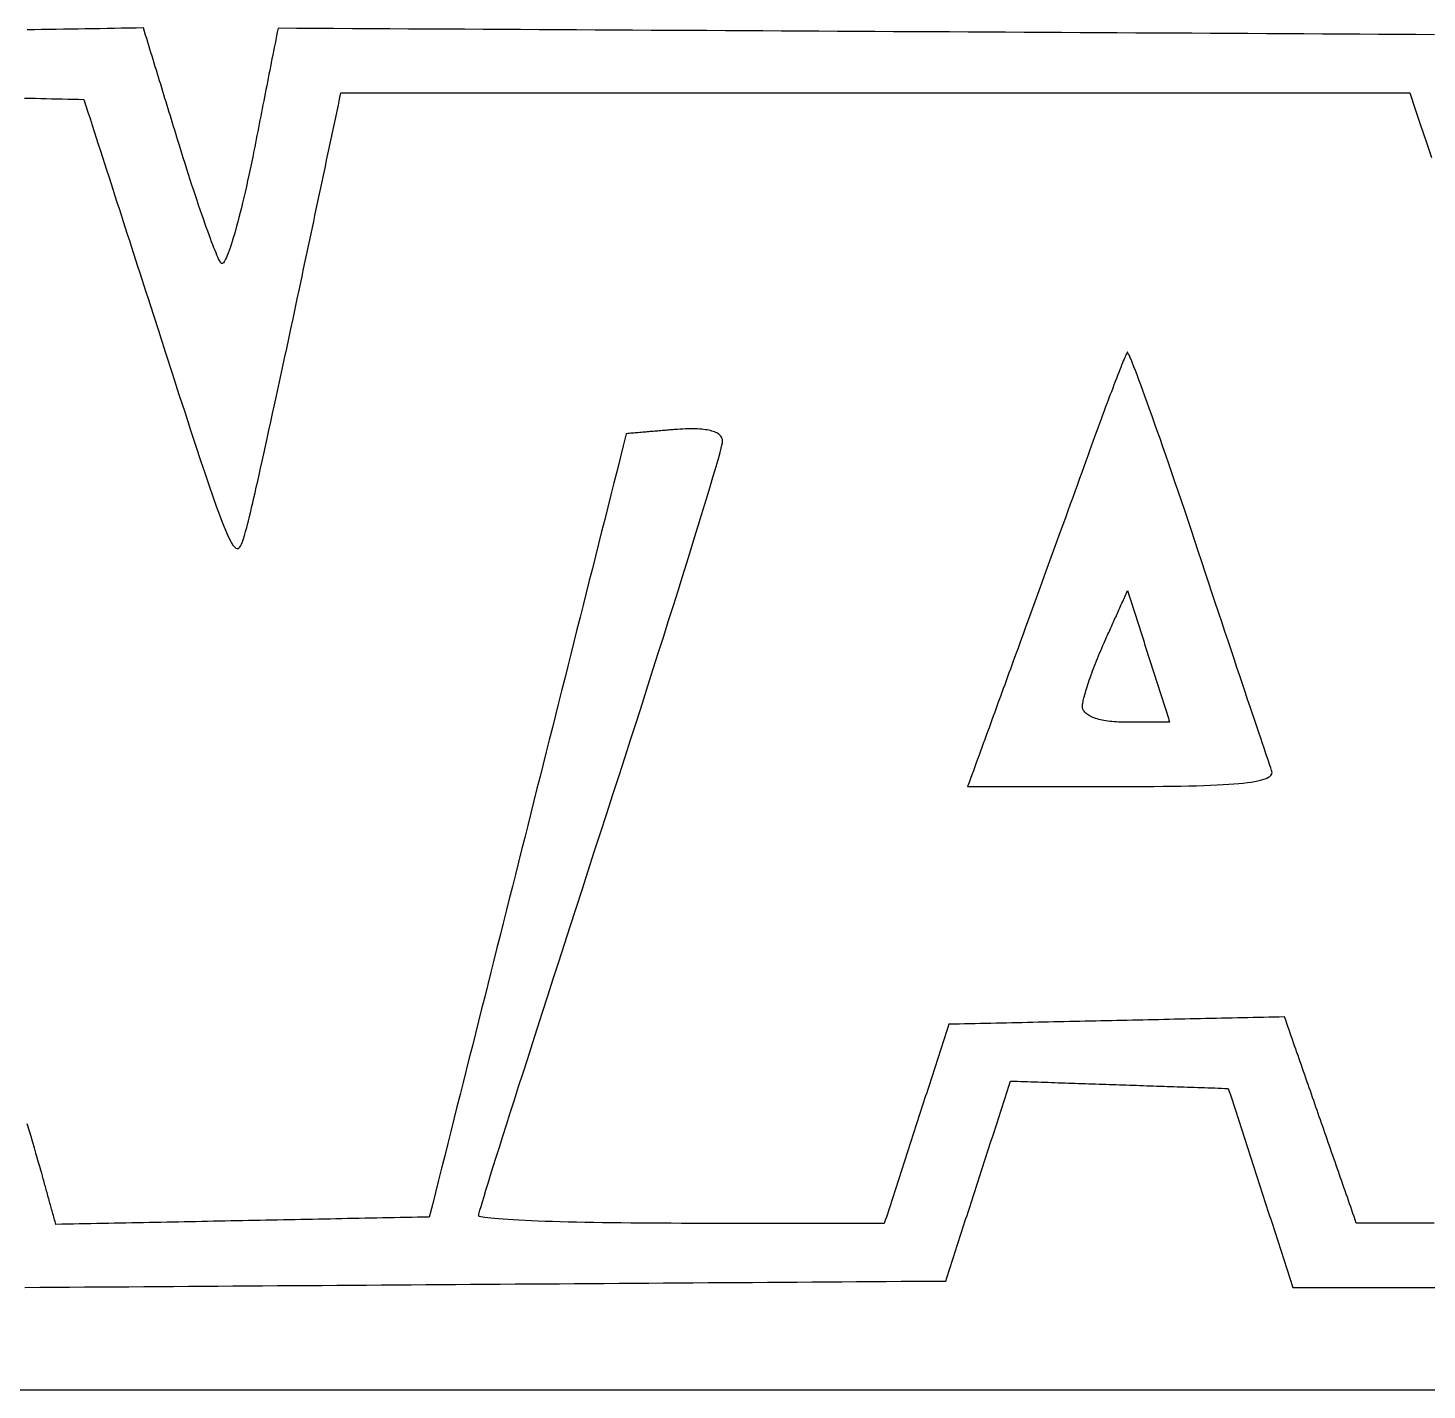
# Model space of a CAD drawing. Extents: x 0 to 124, y 0 to 63.
# Drawn here: x 30.74 to 61.48, y 0 to 29.93 of the extents above; entities that cross this region are included whole.
import ezdxf

# ---------------------------------------------------------------- set-up
doc = ezdxf.new("R2010")
doc.units = 0
doc.layers.get('0').update_dxf_attribs({"linetype": 'CONTINUOUS'})

msp = doc.modelspace()

# ---------------------------------------------------------------- linework, layer by layer
at = {"color": 7}
for points in [[(61.644033, 29.787006), (61.234213, 29.789264), (60.824392, 29.791522), (60.414572, 29.793779), (60.004751, 29.796037), (59.594931, 29.798295), (59.18511, 29.800553), (58.77529, 29.802811), (58.365469, 29.805068), (57.955648, 29.807326), (57.545828, 29.809584), (57.136007, 29.811842), (56.726187, 29.814099), (56.316366, 29.816357), (55.906546, 29.818615), (55.496728, 29.820873), (55.086908, 29.823131), (54.677087, 29.825388), (54.267267, 29.827646), (53.857446, 29.829904), (53.447625, 29.832162), (53.037805, 29.834419), (52.627984, 29.836677), (52.218164, 29.838935), (51.808343, 29.841193), (51.398523, 29.843451), (50.988702, 29.845708), (50.578882, 29.847966), (50.169061, 29.850224), (49.759241, 29.852482), (49.34942, 29.854739), (48.9396, 29.856997), (48.529779, 29.859255), (48.119959, 29.861513), (47.710138, 29.863771), (47.300317, 29.866028), (46.890497, 29.868286), (46.480676, 29.870544), (46.070856, 29.872802), (45.661035, 29.875059), (45.251215, 29.877317), (44.841394, 29.879575), (44.431574, 29.881833), (44.021753, 29.884091), (43.611933, 29.886348), (43.202112, 29.888606), (42.792292, 29.890864), (42.382471, 29.893122), (41.972651, 29.895379), (41.56283, 29.897637), (41.153009, 29.899895), (40.743189, 29.902153), (40.333368, 29.904411), (39.923548, 29.906668), (39.513727, 29.908926), (39.103907, 29.911184), (38.694086, 29.913442), (38.284266, 29.915699), (37.874445, 29.917957), (37.464625, 29.920215), (37.054804, 29.922473), (36.644984, 29.924731), (36.235163, 29.926988), (36.218625, 29.842903), (36.202087, 29.758818), (36.185548, 29.674733), (36.16901, 29.590647), (36.152472, 29.506565), (36.135934, 29.422479), (36.119395, 29.338394), (36.102857, 29.254309), (36.086319, 29.170224), (36.069781, 29.086138), (36.053243, 29.002053), (36.036704, 28.917968), (36.020166, 28.833885), (36.003628, 28.7498), (35.98709, 28.665715), (35.970551, 28.581629), (35.954013, 28.497544), (35.937475, 28.413459), (35.920937, 28.329374), (35.904399, 28.245288), (35.88786, 28.161206), (35.871322, 28.07712), (35.854784, 27.993035), (35.838246, 27.90895), (35.821707, 27.824865), (35.805169, 27.740779), (35.788631, 27.656694), (35.772093, 27.572609), (35.755555, 27.488526), (35.739016, 27.404441), (35.722478, 27.320356), (35.70594, 27.23627), (35.678564, 27.098633), (35.651048, 26.963305), (35.623418, 26.830449), (35.595732, 26.70022), (35.568046, 26.57278), (35.540388, 26.448283), (35.512815, 26.326888), (35.485355, 26.208756), (35.458092, 26.094044), (35.431027, 25.982913), (35.404244, 25.875516), (35.377772, 25.772017), (35.351666, 25.67257), (35.325956, 25.577337), (35.300697, 25.486473), (35.275946, 25.400138), (35.251731, 25.318494), (35.228081, 25.241693), (35.20508, 25.169899), (35.182756, 25.103266), (35.161166, 25.041956), (35.140338, 24.986127), (35.120357, 24.935934), (35.101222, 24.891537), (35.083019, 24.853098), (35.065775, 24.820773), (35.049519, 24.794724), (35.034336, 24.775109), (35.020225, 24.762071), (35.007271, 24.755777), (34.995502, 24.756341), (34.984975, 24.764018), (34.974138, 24.778468), (34.961494, 24.799126), (34.947073, 24.825853), (34.930958, 24.858455), (34.913206, 24.896767), (34.893874, 24.940616), (34.873017, 24.989827), (34.850694, 25.044228), (34.826987, 25.10365), (34.801926, 25.167917), (34.775594, 25.236859), (34.748049, 25.310298), (34.719353, 25.388068), (34.689562, 25.469991), (34.65874, 25.555897), (34.626945, 25.645615), (34.594238, 25.738969), (34.560682, 25.835785), (34.526336, 25.935895), (34.491264, 26.039126), (34.455521, 26.145301), (34.419173, 26.25425), (34.382278, 26.365801), (34.344901, 26.479779), (34.307097, 26.596015), (34.268929, 26.714331), (34.23046, 26.834561), (34.191747, 26.956526), (34.152854, 27.080058), (34.11384, 27.204983), (34.074769, 27.331125), (34.035698, 27.458317), (34.01202, 27.535686), (33.988369, 27.613051), (33.964691, 27.69042), (33.941012, 27.767788), (33.917334, 27.845156), (33.893684, 27.922522), (33.870005, 27.99989), (33.846327, 28.077259), (33.822648, 28.154627), (33.79897, 28.231993), (33.77532, 28.309361), (33.751641, 28.38673), (33.727963, 28.464098), (33.704284, 28.541464), (33.680606, 28.618832), (33.656928, 28.6962), (33.633249, 28.773569), (33.609571, 28.850934), (33.58592, 28.928303), (33.562242, 29.005671), (33.538564, 29.08304), (33.514885, 29.160405), (33.491235, 29.237773), (33.467556, 29.315142), (33.443878, 29.39251), (33.4202, 29.469876), (33.396549, 29.547244), (33.372871, 29.624613), (33.349192, 29.701981), (33.325542, 29.779347), (33.301864, 29.856715), (33.278185, 29.934083), (33.118422, 29.931543), (32.958659, 29.929003), (32.798896, 29.926463), (32.639133, 29.923923), (32.479369, 29.921383), (32.319606, 29.918843), (32.159843, 29.916303), (32.00008, 29.913763), (31.840317, 29.911223), (31.680554, 29.908683), (31.52079, 29.906143), (31.361027, 29.903603), (31.201264, 29.901063), (31.041501, 29.898523), (30.881741, 29.895983), (30.721977, 29.893443)], [(30.66667, 28.393051), (30.785025, 28.390511), (30.903378, 28.387971), (31.021734, 28.385431), (31.140089, 28.382891), (31.258445, 28.380351), (31.3768, 28.377811), (31.495156, 28.375271), (31.613509, 28.372731), (31.731864, 28.370191), (31.85022, 28.367651), (31.968575, 28.365111), (32.014064, 28.224), (32.059552, 28.082889), (32.105044, 27.941778), (32.150532, 27.800667), (32.196021, 27.659556), (32.241509, 27.518445), (32.286998, 27.377334), (32.332489, 27.236222), (32.377978, 27.095111), (32.423467, 26.954), (32.468955, 26.812889), (32.514444, 26.671778), (32.559932, 26.530667), (32.605424, 26.389556), (32.650912, 26.248445), (32.696401, 26.107334), (32.741889, 25.966222), (32.787378, 25.825111), (32.832869, 25.684), (32.878358, 25.542889), (32.923847, 25.401778), (32.969335, 25.260667), (33.014824, 25.119556), (33.060315, 24.978445), (33.105804, 24.837334), (33.151292, 24.696222), (33.196781, 24.555111), (33.242269, 24.414), (33.287758, 24.272889), (33.333249, 24.131778), (33.378738, 23.990667), (33.424227, 23.849556), (33.599312, 23.306337), (33.763181, 22.797993), (33.916256, 22.323569), (34.058964, 21.882117), (34.191727, 21.472692), (34.314976, 21.094336), (34.429132, 20.746105), (34.534621, 20.427044), (34.63187, 20.136208), (34.721303, 19.872647), (34.803342, 19.635408), (34.878419, 19.423541), (34.946954, 19.236097), (35.009373, 19.072129), (35.066102, 18.930685), (35.117566, 18.810814), (35.164192, 18.711565), (35.206403, 18.631992), (35.244625, 18.571142), (35.279282, 18.528067), (35.3108, 18.50182), (35.339607, 18.491434), (35.366136, 18.495978), (35.390802, 18.514492), (35.414029, 18.546039), (35.43624, 18.589659), (35.457858, 18.644407), (35.479307, 18.709327), (35.501038, 18.783472), (35.523446, 18.865892), (35.546955, 18.955639), (35.572017, 19.051761), (35.584604, 19.100789), (35.599392, 19.160338), (35.616297, 19.230078), (35.635263, 19.309681), (35.656204, 19.398815), (35.679064, 19.497153), (35.703758, 19.604361), (35.730231, 19.720108), (35.758396, 19.844069), (35.788168, 19.975912), (35.819489, 20.115304), (35.852283, 20.261919), (35.886477, 20.415425), (35.922003, 20.57549), (35.958785, 20.74179), (35.99675, 20.913987), (36.035826, 21.091756), (36.075941, 21.274763), (36.117022, 21.462684), (36.158997, 21.655185), (36.20179, 21.851936), (36.245334, 22.052607), (36.28955, 22.256869), (36.33437, 22.464389), (36.37972, 22.674842), (36.425527, 22.887892), (36.471719, 23.103213), (36.518223, 23.320477), (36.564965, 23.539346), (36.611873, 23.759496), (36.658877, 23.980597), (36.705901, 24.202317), (36.734391, 24.336812), (36.762884, 24.471311), (36.791375, 24.605807), (36.819865, 24.740303), (36.848355, 24.874799), (36.876849, 25.009297), (36.905339, 25.143793), (36.933829, 25.278289), (36.962322, 25.412785), (36.990813, 25.547283), (37.019303, 25.681779), (37.047793, 25.816275), (37.076287, 25.950771), (37.104777, 26.085269), (37.133267, 26.219765), (37.16176, 26.354261), (37.190251, 26.488757), (37.218741, 26.623253), (37.247231, 26.757751), (37.275725, 26.892247), (37.304215, 27.026743), (37.332705, 27.161239), (37.361196, 27.295737), (37.389689, 27.430233), (37.418179, 27.564729), (37.446669, 27.699225), (37.475163, 27.833724), (37.503653, 27.968219), (37.532143, 28.102715), (37.560634, 28.237211), (37.589127, 28.37171), (37.617617, 28.506206), (37.98463, 28.506206), (38.351643, 28.506206), (38.718656, 28.506206), (39.085669, 28.506206), (39.452685, 28.506206), (39.819698, 28.506206), (40.186711, 28.506206), (40.553724, 28.506206), (40.920737, 28.506206), (41.287751, 28.506206), (41.654764, 28.506206), (42.021779, 28.506206), (42.388793, 28.506206), (42.755806, 28.506206), (43.122819, 28.506206), (43.489832, 28.506206), (43.856845, 28.506206), (44.223858, 28.506206), (44.590871, 28.506206), (44.957887, 28.506206), (45.3249, 28.506206), (45.691913, 28.506206), (46.058926, 28.506206), (46.425939, 28.506206), (46.792952, 28.506206), (47.159965, 28.506206), (47.526978, 28.506206), (47.893991, 28.506206), (48.261007, 28.506206), (48.62802, 28.506206), (48.995033, 28.506206), (49.362046, 28.506206), (49.72906, 28.506206), (50.096073, 28.506206), (50.463086, 28.506206), (50.830099, 28.506206), (51.197112, 28.506206), (51.564128, 28.506206), (51.931141, 28.506206), (52.298154, 28.506206), (52.665167, 28.506206), (53.03218, 28.506206), (53.399193, 28.506206), (53.766206, 28.506206), (54.133219, 28.506206), (54.500232, 28.506206), (54.867245, 28.506206), (55.234258, 28.506206), (55.601274, 28.506206), (55.968287, 28.506206), (56.3353, 28.506206), (56.702313, 28.506206), (57.069326, 28.506206), (57.43634, 28.506206), (57.803353, 28.506206), (58.170366, 28.506206), (58.537379, 28.506206), (58.904392, 28.506206), (59.271408, 28.506206), (59.638421, 28.506206), (60.005434, 28.506206), (60.372447, 28.506206), (60.73946, 28.506206), (61.106473, 28.506206), (61.224323, 28.151224), (61.342174, 27.796239), (61.460024, 27.441257), (61.577874, 27.086275)], [(61.639439, 3.668889), (61.354332, 3.668889), (61.069226, 3.668889), (60.784122, 3.668889), (60.499015, 3.668889), (60.213912, 3.668889), (59.928805, 3.668889), (59.904167, 3.739693), (59.879529, 3.810497), (59.854891, 3.881301), (59.830253, 3.952105), (59.805615, 4.022908), (59.780977, 4.093712), (59.756339, 4.164516), (59.731701, 4.235323), (59.707063, 4.306127), (59.682425, 4.376931), (59.657787, 4.447735), (59.633149, 4.518539), (59.608511, 4.589343), (59.583873, 4.660146), (59.559235, 4.73095), (59.534597, 4.801754), (59.509959, 4.872558), (59.485321, 4.943362), (59.460683, 5.014166), (59.436045, 5.08497), (59.411407, 5.155774), (59.386769, 5.226578), (59.362131, 5.297382), (59.337493, 5.368186), (59.312855, 5.438992), (59.288217, 5.509796), (59.263579, 5.5806), (59.238941, 5.651404), (59.214303, 5.722208), (59.189665, 5.793012), (59.165027, 5.863816), (59.140389, 5.93462), (59.115751, 6.005424), (59.091113, 6.076228), (59.066475, 6.147031), (59.041837, 6.217835), (59.017199, 6.288639), (58.992561, 6.359443), (58.967923, 6.430247), (58.943285, 6.501054), (58.918647, 6.571858), (58.894009, 6.642662), (58.869371, 6.713466), (58.844733, 6.784269), (58.820095, 6.855073), (58.795457, 6.925877), (58.770819, 6.996681), (58.746181, 7.067485), (58.721543, 7.138289), (58.696905, 7.209093), (58.672267, 7.279897), (58.647629, 7.350701), (58.622991, 7.421505), (58.598353, 7.492309), (58.573715, 7.563112), (58.549077, 7.633916), (58.524439, 7.704723), (58.499801, 7.775527), (58.475163, 7.846331), (58.450525, 7.917135), (58.425887, 7.987939), (58.401249, 8.058743), (58.376611, 8.129547), (58.351973, 8.20035), (58.236716, 8.19781), (58.12146, 8.19527), (58.006203, 8.19273), (57.890946, 8.19019), (57.775689, 8.18765), (57.660433, 8.18511), (57.545176, 8.18257), (57.429916, 8.18003), (57.31466, 8.17749), (57.199403, 8.17495), (57.084146, 8.17241), (56.96889, 8.16987), (56.853633, 8.16733), (56.738376, 8.16479), (56.623119, 8.16225), (56.507863, 8.15971), (56.392606, 8.15717), (56.277349, 8.15463), (56.162092, 8.15209), (56.046836, 8.14955), (55.931579, 8.14701), (55.816322, 8.14447), (55.701065, 8.14193), (55.585806, 8.13939), (55.470549, 8.13685), (55.355292, 8.13431), (55.240036, 8.13177), (55.124779, 8.12923), (55.009522, 8.12669), (54.894266, 8.12415), (54.779009, 8.12161), (54.663752, 8.11907), (54.548495, 8.11653), (54.433239, 8.11399), (54.317982, 8.11145), (54.202725, 8.10891), (54.087468, 8.10637), (53.972212, 8.10383), (53.856955, 8.10129), (53.741695, 8.09875), (53.626439, 8.09621), (53.511182, 8.09367), (53.395925, 8.09113), (53.280668, 8.08859), (53.165412, 8.08605), (53.050155, 8.08351), (52.934898, 8.08097), (52.819641, 8.07843), (52.704385, 8.07589), (52.589128, 8.07335), (52.473871, 8.07081), (52.358615, 8.06827), (52.243358, 8.06573), (52.128101, 8.06319), (52.012844, 8.06065), (51.897585, 8.05811), (51.782328, 8.05557), (51.667071, 8.05303), (51.551815, 8.05049), (51.436558, 8.04795), (51.321301, 8.04541), (51.206044, 8.04287), (51.090788, 8.04033), (50.975531, 8.03779), (50.953376, 7.969439), (50.931222, 7.901091), (50.909068, 7.832739), (50.886913, 7.764388), (50.864759, 7.696036), (50.842604, 7.627688), (50.82045, 7.559336), (50.798295, 7.490985), (50.776141, 7.422634), (50.753986, 7.354285), (50.731832, 7.285934), (50.709678, 7.217582), (50.687523, 7.149231), (50.665369, 7.080882), (50.643214, 7.012531), (50.62106, 6.944179), (50.598905, 6.875828), (50.576751, 6.807479), (50.554596, 6.739128), (50.532442, 6.670777), (50.510288, 6.602425), (50.488133, 6.534077), (50.465979, 6.465725), (50.443824, 6.397374), (50.42167, 6.329022), (50.399515, 6.260674), (50.377361, 6.192322), (50.355206, 6.123971), (50.333052, 6.05562), (50.310898, 5.987271), (50.288743, 5.91892), (50.266589, 5.850568), (50.244434, 5.782217), (50.22228, 5.713868), (50.200125, 5.645517), (50.177971, 5.577165), (50.155816, 5.508814), (50.133662, 5.440466), (50.111508, 5.372114), (50.089353, 5.303763), (50.067199, 5.235411), (50.045044, 5.167063), (50.02289, 5.098711), (50.000735, 5.03036), (49.978581, 4.962009), (49.956426, 4.89366), (49.934272, 4.825309), (49.912118, 4.756957), (49.889963, 4.688606), (49.867809, 4.620257), (49.845654, 4.551906), (49.8235, 4.483554), (49.801345, 4.415203), (49.779191, 4.346854), (49.757036, 4.278503), (49.734882, 4.210152), (49.712728, 4.1418), (49.690573, 4.073452), (49.668419, 4.0051), (49.646264, 3.936749), (49.62411, 3.868397), (49.601955, 3.800049), (49.579801, 3.731697), (49.557646, 3.663346), (49.418327, 3.663346), (49.279008, 3.663346), (49.139689, 3.663346), (49.000373, 3.663346), (48.861054, 3.663346), (48.721735, 3.663346), (48.582416, 3.663346), (48.443097, 3.663346), (48.303778, 3.663346), (48.164459, 3.663346), (48.02514, 3.663346), (47.885821, 3.663346), (47.746505, 3.663346), (47.607186, 3.663346), (47.467867, 3.663346), (47.328548, 3.663346), (47.189229, 3.663346), (47.04991, 3.663346), (46.910591, 3.663346), (46.771275, 3.663346), (46.631956, 3.663346), (46.492637, 3.663346), (46.353318, 3.663346), (46.213999, 3.663346), (46.07468, 3.663346), (45.935361, 3.663346), (45.796042, 3.663346), (45.656723, 3.663346), (45.517407, 3.663346), (45.378088, 3.663346), (45.238769, 3.663346), (45.09945, 3.663346), (44.870929, 3.663569), (44.645303, 3.664133), (44.422864, 3.665262), (44.203891, 3.666673), (43.988677, 3.668649), (43.777501, 3.670907), (43.570652, 3.673447), (43.368414, 3.676495), (43.171076, 3.67991), (42.978922, 3.683663), (42.792235, 3.687755), (42.611305, 3.692186), (42.436415, 3.696928), (42.267852, 3.701979), (42.105902, 3.707313), (41.950849, 3.71293), (41.802979, 3.718828), (41.662579, 3.724981), (41.529934, 3.731387), (41.405327, 3.738047), (41.289052, 3.744934), (41.181384, 3.752046), (41.082618, 3.759355), (40.993032, 3.766862), (40.912917, 3.774567), (40.842557, 3.782441), (40.782237, 3.790484), (40.732244, 3.798669), (40.692866, 3.806994), (40.664381, 3.815461), (40.647081, 3.824041), (40.641239, 3.832733), (40.644739, 3.852206), (40.655153, 3.892787), (40.672283, 3.953936), (40.695962, 4.035115), (40.726027, 4.135778), (40.762301, 4.255389), (40.804615, 4.39341), (40.852796, 4.549298), (40.906672, 4.722518), (40.966068, 4.912529), (41.030819, 5.118791), (41.100745, 5.340762), (41.17568, 5.577908), (41.255453, 5.829687), (41.339889, 6.09556), (41.428814, 6.374988), (41.522063, 6.667429), (41.619458, 6.972345), (41.720829, 7.289199), (41.826008, 7.617449), (41.934816, 7.956556), (42.047087, 8.305981), (42.162648, 8.665185), (42.281325, 9.033629), (42.402949, 9.410773), (42.527344, 9.796077), (42.654344, 10.189001), (42.783771, 10.589009), (42.915459, 10.995558), (43.049232, 11.408108), (43.184919, 11.826124), (43.32235, 12.249065), (43.459781, 12.672241), (43.595468, 13.090954), (43.729241, 13.504658), (43.860929, 13.912796), (43.990356, 14.314822), (44.117356, 14.710181), (44.241751, 15.098327), (44.363375, 15.478704), (44.482052, 15.850763), (44.597614, 16.213955), (44.709884, 16.567729), (44.818692, 16.911529), (44.923871, 17.244811), (45.025242, 17.567018), (45.122637, 17.877604), (45.215886, 18.176017), (45.304812, 18.461702), (45.389247, 18.734111), (45.46902, 18.992698), (45.543955, 19.236902), (45.613882, 19.466182), (45.678632, 19.679979), (45.738028, 19.877746), (45.791905, 20.058933), (45.840086, 20.222989), (45.882399, 20.369358), (45.918673, 20.497495), (45.948738, 20.606848), (45.972417, 20.696865), (45.989548, 20.766995), (45.999962, 20.816686), (46.003461, 20.845391), (46.002332, 20.86667), (45.9992, 20.887103), (45.99395, 20.906689), (45.986641, 20.925457), (45.977243, 20.943378), (45.965756, 20.960453), (45.952181, 20.97668), (45.936546, 20.99209), (45.918823, 21.006652), (45.899039, 21.020368), (45.877167, 21.033238), (45.853234, 21.04526), (45.827242, 21.056436), (45.799189, 21.066766), (45.769078, 21.076248), (45.736914, 21.084884), (45.702697, 21.092674), (45.666431, 21.099616), (45.62812, 21.105712), (45.587762, 21.110962), (45.545364, 21.115364), (45.500928, 21.11892), (45.454454, 21.121743), (45.405949, 21.123718), (45.355414, 21.124847), (45.30285, 21.124977), (45.248266, 21.12413), (45.191655, 21.122437), (45.133029, 21.119897), (45.072382, 21.116595), (45.009726, 21.112446), (44.945057, 21.107451), (44.911984, 21.104629), (44.87891, 21.101806), (44.845839, 21.098984), (44.812766, 21.096162), (44.779692, 21.09334), (44.746618, 21.090517), (44.713548, 21.087695), (44.680474, 21.084873), (44.6474, 21.082051), (44.614327, 21.079229), (44.581256, 21.076406), (44.548182, 21.073584), (44.515109, 21.070762), (44.482035, 21.06794), (44.448964, 21.065117), (44.415891, 21.062295), (44.382817, 21.059473), (44.349743, 21.056651), (44.316673, 21.053829), (44.283599, 21.051006), (44.250525, 21.048184), (44.217452, 21.045362), (44.184381, 21.04254), (44.151307, 21.039717), (44.118234, 21.036895), (44.08516, 21.034073), (44.052089, 21.031251), (44.019016, 21.028429), (43.985942, 21.025606), (43.952868, 21.022784), (43.919798, 21.019962), (43.886724, 21.01714), (43.819104, 20.748148), (43.751483, 20.479154), (43.683863, 20.210162), (43.616245, 19.941167), (43.548625, 19.672176), (43.481004, 19.403181), (43.413384, 19.13419), (43.345763, 18.865195), (43.278143, 18.596204), (43.210525, 18.327209), (43.142905, 18.058217), (43.075284, 17.789223), (43.007664, 17.520231), (42.940043, 17.251237), (42.872423, 16.982245), (42.804802, 16.713251), (42.737185, 16.444259), (42.669564, 16.175265), (42.601944, 15.906273), (42.534324, 15.637279), (42.466703, 15.368287), (42.399083, 15.099292), (42.331465, 14.830301), (42.263845, 14.561306), (42.196224, 14.292315), (42.128604, 14.02332), (42.060983, 13.754329), (41.993363, 13.485334), (41.925745, 13.216342), (41.858125, 12.947348), (41.790504, 12.678356), (41.722884, 12.409362), (41.655263, 12.14037), (41.587643, 11.871376), (41.520023, 11.602384), (41.452405, 11.33339), (41.384784, 11.064398), (41.317164, 10.795404), (41.249544, 10.526412), (41.181923, 10.257417), (41.114303, 9.988426), (41.046685, 9.719431), (40.979065, 9.45044), (40.911444, 9.181445), (40.843824, 8.912454), (40.776203, 8.643459), (40.708583, 8.374467), (40.640962, 8.105473), (40.573345, 7.836481), (40.505724, 7.567487), (40.438104, 7.298495), (40.370483, 7.029501), (40.302863, 6.760509), (40.235243, 6.491515), (40.167625, 6.222523), (40.100004, 5.953529), (40.032384, 5.684537), (39.964764, 5.415542), (39.897143, 5.146551), (39.829523, 4.877556), (39.761905, 4.608565), (39.694285, 4.33957), (39.626664, 4.070579), (39.559044, 3.801584), (39.430833, 3.799044), (39.302625, 3.796504), (39.174414, 3.793964), (39.046204, 3.791424), (38.917996, 3.788884), (38.789785, 3.786344), (38.661574, 3.783804), (38.533364, 3.781264), (38.405156, 3.778724), (38.276945, 3.776184), (38.148734, 3.773644), (38.020526, 3.771104), (37.892315, 3.768564), (37.764105, 3.766024), (37.635897, 3.763484), (37.507686, 3.760944), (37.379475, 3.758404), (37.251267, 3.755864), (37.123057, 3.753324), (36.994846, 3.750784), (36.866638, 3.748244), (36.738427, 3.745704), (36.610217, 3.743164), (36.482006, 3.740624), (36.353798, 3.738084), (36.225587, 3.735544), (36.097377, 3.733004), (35.969169, 3.730464), (35.840958, 3.727924), (35.712747, 3.725384), (35.584539, 3.722844), (35.456328, 3.720304), (35.328118, 3.717764), (35.19991, 3.715224), (35.071699, 3.712684), (34.943488, 3.710144), (34.81528, 3.707604), (34.68707, 3.705064), (34.558859, 3.702524), (34.430651, 3.699984), (34.30244, 3.697444), (34.17423, 3.694904), (34.046019, 3.692364), (33.917811, 3.689824), (33.7896, 3.687284), (33.66139, 3.684744), (33.533182, 3.682204), (33.404971, 3.679664), (33.27676, 3.677124), (33.148552, 3.674584), (33.020341, 3.672044), (32.892131, 3.669504), (32.763923, 3.666964), (32.635712, 3.664424), (32.507501, 3.661884), (32.379293, 3.659344), (32.251083, 3.656804), (32.122872, 3.654264), (31.994661, 3.651724), (31.866453, 3.649184), (31.738243, 3.646644), (31.610032, 3.644104), (31.481824, 3.641564), (31.353613, 3.639024), (31.344413, 3.672329), (31.335212, 3.705637), (31.326012, 3.738942), (31.316811, 3.77225), (31.307611, 3.805555), (31.298382, 3.838863), (31.289182, 3.872168), (31.279981, 3.905476), (31.270781, 3.938781), (31.261581, 3.972089), (31.25238, 4.005394), (31.24318, 4.038702), (31.233979, 4.072007), (31.224779, 4.105315), (31.215578, 4.13862), (31.206378, 4.171927), (31.197149, 4.205232), (31.187949, 4.238538), (31.178748, 4.271845), (31.169548, 4.30515), (31.160347, 4.338458), (31.151147, 4.371763), (31.141947, 4.405071), (31.132746, 4.438376), (31.123546, 4.471684), (31.114345, 4.504989), (31.105145, 4.538297), (31.095944, 4.571602), (31.086744, 4.60491), (31.077543, 4.638215), (31.068343, 4.671523), (31.059143, 4.704828), (31.042407, 4.764811), (31.022679, 4.83463), (31.000073, 4.913952), (30.974673, 5.002448), (30.946564, 5.099789), (30.915864, 5.20564), (30.882661, 5.319674), (30.847055, 5.441561), (30.80915, 5.570968), (30.769035, 5.707566), (30.726815, 5.851025)], [(30.675513, 2.255641), (31.001824, 2.257899), (31.328135, 2.260157), (31.654446, 2.262415), (31.980754, 2.264672), (32.307065, 2.26693), (32.633376, 2.269188), (32.959684, 2.271446), (33.285995, 2.273704), (33.612306, 2.275961), (33.938617, 2.278219), (34.264925, 2.280477), (34.591236, 2.282735), (34.917547, 2.284992), (35.243855, 2.28725), (35.570166, 2.289508), (35.896477, 2.291766), (36.222788, 2.294024), (36.549096, 2.296281), (36.875407, 2.298539), (37.201718, 2.300797), (37.528029, 2.303055), (37.854337, 2.305312), (38.180648, 2.30757), (38.506959, 2.309828), (38.833268, 2.312086), (39.159578, 2.314344), (39.485889, 2.316601), (39.8122, 2.318859), (40.138509, 2.321117), (40.46482, 2.323375), (40.791131, 2.325632), (41.117439, 2.32789), (41.44375, 2.330148), (41.770061, 2.332406), (42.096369, 2.334664), (42.42268, 2.336921), (42.748991, 2.339179), (43.075299, 2.341437), (43.40161, 2.343695), (43.727921, 2.345952), (44.054232, 2.34821), (44.38054, 2.350468), (44.706851, 2.352726), (45.033162, 2.354984), (45.35947, 2.357241), (45.685781, 2.359499), (46.012092, 2.361757), (46.3384, 2.364015), (46.664711, 2.366272), (46.991022, 2.36853), (47.31733, 2.370788), (47.643641, 2.373046), (47.969952, 2.375304), (48.29626, 2.377561), (48.622571, 2.379819), (48.948882, 2.382077), (49.275193, 2.384335), (49.601502, 2.386592), (49.927813, 2.38885), (50.254124, 2.391108), (50.580432, 2.393366), (50.906743, 2.395624), (50.92901, 2.464291), (50.951277, 2.532956), (50.973545, 2.601623), (50.995812, 2.670291), (51.018079, 2.738955), (51.040347, 2.807623), (51.062614, 2.876288), (51.084881, 2.944955), (51.107149, 3.013623), (51.129416, 3.082287), (51.151683, 3.150955), (51.173951, 3.219619), (51.196218, 3.288287), (51.218485, 3.356954), (51.240753, 3.425619), (51.26302, 3.494286), (51.285287, 3.562954), (51.307555, 3.631619), (51.329822, 3.700286), (51.352089, 3.768954), (51.374357, 3.837618), (51.396624, 3.906286), (51.418891, 3.97495), (51.441159, 4.043618), (51.463426, 4.112285), (51.485693, 4.18095), (51.507961, 4.249618), (51.530228, 4.318282), (51.552495, 4.38695), (51.574763, 4.455617), (51.59703, 4.524282), (51.619297, 4.592949), (51.641565, 4.661617), (51.663832, 4.730282), (51.686099, 4.798949), (51.708367, 4.867616), (51.730634, 4.936281), (51.752901, 5.004949), (51.775169, 5.073613), (51.797436, 5.142281), (51.819703, 5.210948), (51.841971, 5.279613), (51.864238, 5.34828), (51.886505, 5.416945), (51.908773, 5.485613), (51.93104, 5.55428), (51.953307, 5.622945), (51.975575, 5.691612), (51.997842, 5.76028), (52.020109, 5.828944), (52.042377, 5.897612), (52.064644, 5.966279), (52.086911, 6.034944), (52.109179, 6.103612), (52.131446, 6.172276), (52.153713, 6.240944), (52.175981, 6.309611), (52.198248, 6.378276), (52.220515, 6.446943), (52.242783, 6.515608), (52.26505, 6.584275), (52.287317, 6.652943), (52.309585, 6.721608), (52.331852, 6.790275), (52.40661, 6.787735), (52.481368, 6.785195), (52.556126, 6.782655), (52.630881, 6.780115), (52.705638, 6.777575), (52.780396, 6.775035), (52.855154, 6.772495), (52.929912, 6.769955), (53.00467, 6.767415), (53.079425, 6.764875), (53.154183, 6.762335), (53.22894, 6.759795), (53.303698, 6.757255), (53.378456, 6.754715), (53.453214, 6.752175), (53.527969, 6.749635), (53.602727, 6.747095), (53.677485, 6.744555), (53.752243, 6.742015), (53.827, 6.739475), (53.901758, 6.736935), (53.976516, 6.734395), (54.051271, 6.731855), (54.126029, 6.729315), (54.200787, 6.726775), (54.275545, 6.724235), (54.350302, 6.721695), (54.42506, 6.719155), (54.499815, 6.716615), (54.574573, 6.714075), (54.649331, 6.711535), (54.724089, 6.708995), (54.798847, 6.706455), (54.873605, 6.703915), (54.94836, 6.701375), (55.023117, 6.698835), (55.097875, 6.696295), (55.172633, 6.693755), (55.247391, 6.691215), (55.322146, 6.688675), (55.396904, 6.686135), (55.471662, 6.683595), (55.54642, 6.681055), (55.621177, 6.678515), (55.695935, 6.675975), (55.77069, 6.673435), (55.845448, 6.670895), (55.920206, 6.668355), (55.994964, 6.665815), (56.069722, 6.663275), (56.144477, 6.660735), (56.219234, 6.658195), (56.293992, 6.655655), (56.36875, 6.653115), (56.443508, 6.650575), (56.518263, 6.648035), (56.593021, 6.645495), (56.667779, 6.642955), (56.742537, 6.640415), (56.817294, 6.637875), (56.892052, 6.635335), (56.966807, 6.632795), (57.041565, 6.630255), (57.116323, 6.627715), (57.138477, 6.559364), (57.160632, 6.491015), (57.182786, 6.422664), (57.204941, 6.354312), (57.227095, 6.285961), (57.24925, 6.217612), (57.271404, 6.149261), (57.293559, 6.08091), (57.315713, 6.012558), (57.337867, 5.94421), (57.360022, 5.875858), (57.382176, 5.807507), (57.404331, 5.739155), (57.426485, 5.670807), (57.44864, 5.602455), (57.470794, 5.534104), (57.492949, 5.465753), (57.515103, 5.397404), (57.537257, 5.329053), (57.559412, 5.260701), (57.581566, 5.19235), (57.603721, 5.124001), (57.625875, 5.05565), (57.64803, 4.987298), (57.670184, 4.918947), (57.692339, 4.850598), (57.714493, 4.782247), (57.736647, 4.713896), (57.758802, 4.645544), (57.780956, 4.577196), (57.803111, 4.508844), (57.825265, 4.440493), (57.84742, 4.372142), (57.869574, 4.303793), (57.891729, 4.235442), (57.913883, 4.16709), (57.936037, 4.098739), (57.958192, 4.03039), (57.980346, 3.962039), (58.002501, 3.893687), (58.024655, 3.825336), (58.04681, 3.756987), (58.068964, 3.688636), (58.091119, 3.620285), (58.113273, 3.551933), (58.135427, 3.483585), (58.157582, 3.415233), (58.179736, 3.346882), (58.201891, 3.27853), (58.224045, 3.210182), (58.2462, 3.14183), (58.268354, 3.073479), (58.290509, 3.005128), (58.312663, 2.936779), (58.334817, 2.868428), (58.356972, 2.800076), (58.379126, 2.731725), (58.401281, 2.663376), (58.423435, 2.595025), (58.44559, 2.526673), (58.467744, 2.458322), (58.489899, 2.389973), (58.512053, 2.321622), (58.534207, 2.253271), (58.857792, 2.253271), (59.181374, 2.253271), (59.504959, 2.253271), (59.828541, 2.253271), (60.152125, 2.253271), (60.475707, 2.253271), (60.799292, 2.253271), (61.122874, 2.253271), (61.446459, 2.253271), (61.77004, 2.253271)], [(61.947778, 0), (60.011908, 0), (58.076042, 0), (56.140172, 0), (54.204306, 0), (52.268436, 0), (50.332569, 0), (48.3967, 0), (46.460833, 0), (44.524964, 0), (42.589097, 0), (40.653228, 0), (38.717361, 0), (36.781492, 0), (34.845625, 0), (32.909758, 0), (30.973889, 0), (29.038022, 0)]]:
    msp.add_lwpolyline(points, dxfattribs=at)
for points in [[(58.068385, 13.617222), (58.059805, 13.641155), (58.047472, 13.676325), (58.031527, 13.722437), (58.012053, 13.779187), (57.989165, 13.84626), (57.962975, 13.923351), (57.933565, 14.010149), (57.901047, 14.10635), (57.865521, 14.211639), (57.827096, 14.325713), (57.785872, 14.448259), (57.741953, 14.578973), (57.695442, 14.717542), (57.646443, 14.863659), (57.595056, 15.017019), (57.541389, 15.177307), (57.485542, 15.344219), (57.427622, 15.517444), (57.367726, 15.696672), (57.305964, 15.881601), (57.242436, 16.071915), (57.177246, 16.267309), (57.110495, 16.467475), (57.04229, 16.6721), (56.972731, 16.880882), (56.901924, 17.093509), (56.829971, 17.309668), (56.756975, 17.529059), (56.683038, 17.751369), (56.608269, 17.976288), (56.532763, 18.203508), (56.456631, 18.432724), (56.380563, 18.661363), (56.305258, 18.886873), (56.230814, 19.108973), (56.157331, 19.327388), (56.084907, 19.541831), (56.013646, 19.752025), (55.943647, 19.957692), (55.875007, 20.158546), (55.80783, 20.354313), (55.742213, 20.544705), (55.678256, 20.729448), (55.616063, 20.908261), (55.555729, 21.08086), (55.497355, 21.246967), (55.441046, 21.406304), (55.386896, 21.558586), (55.335006, 21.703535), (55.285479, 21.84087), (55.238413, 21.970314), (55.193906, 22.091582), (55.152064, 22.204395), (55.112979, 22.308473), (55.076759, 22.403537), (55.043499, 22.489304), (55.013301, 22.565498), (54.986264, 22.631832), (54.962501, 22.688034), (54.942097, 22.733816), (54.925135, 22.768899), (54.911758, 22.793), (54.902021, 22.805842), (54.896038, 22.807253), (54.891071, 22.800141), (54.884326, 22.788005), (54.875859, 22.770987), (54.865699, 22.7492), (54.853902, 22.722784), (54.840525, 22.691875), (54.825623, 22.6566), (54.809255, 22.617094), (54.791446, 22.573491), (54.772255, 22.525919), (54.751738, 22.474513), (54.72995, 22.419406), (54.706949, 22.360726), (54.682763, 22.298609), (54.657475, 22.233187), (54.631088, 22.164593), (54.603684, 22.092957), (54.575318, 22.018413), (54.546032, 21.94109), (54.515876, 21.861125), (54.484899, 21.778649), (54.453155, 21.69379), (54.420697, 21.606685), (54.387567, 21.517466), (54.353824, 21.426263), (54.319514, 21.333209), (54.284694, 21.238436), (54.249405, 21.142079), (54.213706, 21.044267), (54.177641, 20.945134), (54.141268, 20.844809), (54.104633, 20.743429), (54.06679, 20.638567), (54.026836, 20.527907), (53.984875, 20.411759), (53.941023, 20.29042), (53.895388, 20.164196), (53.848076, 20.033386), (53.799201, 19.898301), (53.748872, 19.759236), (53.697197, 19.616496), (53.644289, 19.470384), (53.590258, 19.321207), (53.53521, 19.169261), (53.479257, 19.014855), (53.42251, 18.858289), (53.365078, 18.699867), (53.30707, 18.539892), (53.248597, 18.378664), (53.189767, 18.216491), (53.130693, 18.053671), (53.071482, 17.890513), (53.012244, 17.727312), (52.95309, 17.564377), (52.894131, 17.402008), (52.835477, 17.240512), (52.777235, 17.080188), (52.719515, 16.921339), (52.66243, 16.764268), (52.606087, 16.60928), (52.550596, 16.456677), (52.496068, 16.306763), (52.442615, 16.159838), (52.390342, 16.016207), (52.359044, 15.930217), (52.327742, 15.844229), (52.296444, 15.758239), (52.265143, 15.672249), (52.233844, 15.586258), (52.202543, 15.500271), (52.171244, 15.414281), (52.139943, 15.32829), (52.108645, 15.2423), (52.077346, 15.156313), (52.046045, 15.070322), (52.014747, 14.984332), (51.983445, 14.898342), (51.952147, 14.812354), (51.920846, 14.726364), (51.889547, 14.640374), (51.858249, 14.554383), (51.826947, 14.468396), (51.795649, 14.382406), (51.764348, 14.296415), (51.733049, 14.210425), (51.701748, 14.124438), (51.67045, 14.038447), (51.639151, 13.952457), (51.60785, 13.866467), (51.576551, 13.780479), (51.54525, 13.694489), (51.513952, 13.608499), (51.48265, 13.522508), (51.451352, 13.436521), (51.420051, 13.350531), (51.388752, 13.26454), (51.495147, 13.26454), (51.601545, 13.26454), (51.70794, 13.26454), (51.814338, 13.26454), (51.920733, 13.26454), (52.027128, 13.26454), (52.133525, 13.26454), (52.23992, 13.26454), (52.346318, 13.26454), (52.452713, 13.26454), (52.559108, 13.26454), (52.665506, 13.26454), (52.771901, 13.26454), (52.878299, 13.26454), (52.984694, 13.26454), (53.091088, 13.26454), (53.197486, 13.26454), (53.303881, 13.26454), (53.410279, 13.26454), (53.516674, 13.26454), (53.623072, 13.26454), (53.729467, 13.26454), (53.835862, 13.26454), (53.942259, 13.26454), (54.048654, 13.26454), (54.155052, 13.26454), (54.261447, 13.26454), (54.367842, 13.26454), (54.47424, 13.26454), (54.580635, 13.26454), (54.687033, 13.26454), (54.793428, 13.26454), (55.032281, 13.264786), (55.260556, 13.265633), (55.478432, 13.267044), (55.686082, 13.268737), (55.883689, 13.270995), (56.071426, 13.273958), (56.249468, 13.277514), (56.417997, 13.281691), (56.577188, 13.286517), (56.727214, 13.291992), (56.86826, 13.298145), (57.000496, 13.305003), (57.124103, 13.312566), (57.239256, 13.320863), (57.346133, 13.329895), (57.444911, 13.339716), (57.535767, 13.350327), (57.618878, 13.361757), (57.694421, 13.374006), (57.762572, 13.387101), (57.823509, 13.401071), (57.877411, 13.415916), (57.924452, 13.431664), (57.964809, 13.448343), (57.998659, 13.465954), (58.026176, 13.484524), (58.04754, 13.504082), (58.062949, 13.524656), (58.072545, 13.546246), (58.076524, 13.56888), (58.075113, 13.592559), (58.068385, 13.617222)], [(53.911844, 15.028333), (53.912973, 15.047835), (53.915231, 15.069933), (53.918731, 15.094514), (53.923444, 15.121523), (53.929314, 15.150826), (53.936313, 15.182342), (53.944413, 15.21598), (53.953585, 15.25165), (53.963801, 15.289253), (53.975006, 15.328705), (53.987198, 15.369904), (54.000321, 15.412765), (54.014347, 15.45719), (54.029249, 15.503088), (54.044997, 15.550365), (54.061563, 15.598933), (54.07892, 15.648694), (54.09701, 15.699557), (54.115835, 15.751432), (54.135336, 15.804219), (54.155487, 15.857832), (54.176258, 15.912177), (54.197623, 15.967162), (54.219523, 16.02269), (54.24196, 16.078671), (54.264876, 16.135014), (54.288272, 16.191622), (54.312092, 16.248408), (54.336307, 16.305273), (54.360888, 16.36213), (54.385808, 16.418882), (54.411011, 16.475436), (54.426364, 16.509633), (54.441717, 16.543833), (54.457069, 16.57803), (54.472422, 16.612229), (54.487775, 16.646426), (54.503128, 16.680623), (54.518481, 16.714823), (54.533834, 16.74902), (54.549215, 16.783219), (54.564568, 16.817416), (54.579921, 16.851613), (54.595274, 16.885813), (54.610627, 16.92001), (54.625979, 16.954209), (54.641332, 16.988406), (54.656685, 17.022603), (54.672038, 17.056803), (54.687391, 17.091), (54.702744, 17.125199), (54.718097, 17.159396), (54.73345, 17.193596), (54.748803, 17.227793), (54.764155, 17.26199), (54.779508, 17.296189), (54.794861, 17.330386), (54.810214, 17.364586), (54.825567, 17.398783), (54.84092, 17.43298), (54.856273, 17.467179), (54.871626, 17.501376), (54.886979, 17.535576), (54.902331, 17.569773), (54.916781, 17.524549), (54.931231, 17.479329), (54.945681, 17.434106), (54.960131, 17.388882), (54.97458, 17.343662), (54.98903, 17.298439), (55.00348, 17.253215), (55.01793, 17.207995), (55.032379, 17.162772), (55.046857, 17.117548), (55.061307, 17.072328), (55.075757, 17.027104), (55.090207, 16.981881), (55.104657, 16.936661), (55.119106, 16.891437), (55.133556, 16.846214), (55.148034, 16.800994), (55.162484, 16.75577), (55.176934, 16.71055), (55.191383, 16.665327), (55.205833, 16.620103), (55.220283, 16.574883), (55.234733, 16.52966), (55.249183, 16.484436), (55.263632, 16.439216), (55.278082, 16.393993), (55.292532, 16.348769), (55.306982, 16.303549), (55.32146, 16.258326), (55.335909, 16.213102), (55.350359, 16.167882), (55.364809, 16.122658), (55.379259, 16.077435), (55.393709, 16.032215), (55.408158, 15.986991), (55.422636, 15.941768), (55.437086, 15.896548), (55.451536, 15.851324), (55.465986, 15.806101), (55.480435, 15.760881), (55.494885, 15.715657), (55.509335, 15.670434), (55.523785, 15.625214), (55.538235, 15.57999), (55.552684, 15.534767), (55.567134, 15.489547), (55.581584, 15.444323), (55.596034, 15.399103), (55.610512, 15.353879), (55.624961, 15.308656), (55.639411, 15.263436), (55.653861, 15.218212), (55.668311, 15.172989), (55.682761, 15.127769), (55.697239, 15.082545), (55.711688, 15.037322), (55.726138, 14.992102), (55.740588, 14.946878), (55.755038, 14.901655), (55.769487, 14.856435), (55.783937, 14.811211), (55.798387, 14.765988), (55.812837, 14.720768), (55.827287, 14.675544), (55.79723, 14.675544), (55.767173, 14.675544), (55.737114, 14.675544), (55.707057, 14.675544), (55.677, 14.675544), (55.646944, 14.675544), (55.616887, 14.675544), (55.586828, 14.675544), (55.556771, 14.675544), (55.526714, 14.675544), (55.496658, 14.675544), (55.466601, 14.675544), (55.436544, 14.675544), (55.406485, 14.675544), (55.376428, 14.675544), (55.346371, 14.675544), (55.316315, 14.675544), (55.286258, 14.675544), (55.256199, 14.675544), (55.226142, 14.675544), (55.196085, 14.675544), (55.166029, 14.675544), (55.135972, 14.675544), (55.105912, 14.675544), (55.075856, 14.675544), (55.045799, 14.675544), (55.015742, 14.675544), (54.985686, 14.675544), (54.955629, 14.675544), (54.92557, 14.675544), (54.895513, 14.675544), (54.865456, 14.675544), (54.811213, 14.675826), (54.75824, 14.676955), (54.706568, 14.678931), (54.656225, 14.681753), (54.607248, 14.685281), (54.55966, 14.689571), (54.513497, 14.694594), (54.468784, 14.700352), (54.425559, 14.706814), (54.383847, 14.713983), (54.343678, 14.721857), (54.305084, 14.730408), (54.268099, 14.739637), (54.232748, 14.749543), (54.199065, 14.760098), (54.167078, 14.771274), (54.136821, 14.783099), (54.108322, 14.795545), (54.081595, 14.808584), (54.056703, 14.822215), (54.033674, 14.836439), (54.012507, 14.851228), (53.99326, 14.86658), (53.97596, 14.882498), (53.960635, 14.898951), (53.947314, 14.915913), (53.935997, 14.933411), (53.926768, 14.951388), (53.919628, 14.969874), (53.914604, 14.988839), (53.911726, 15.008284), (53.911844, 15.028333)]]:
    msp.add_lwpolyline(points, close=True, dxfattribs=at)

doc.saveas('drawing.dxf')
